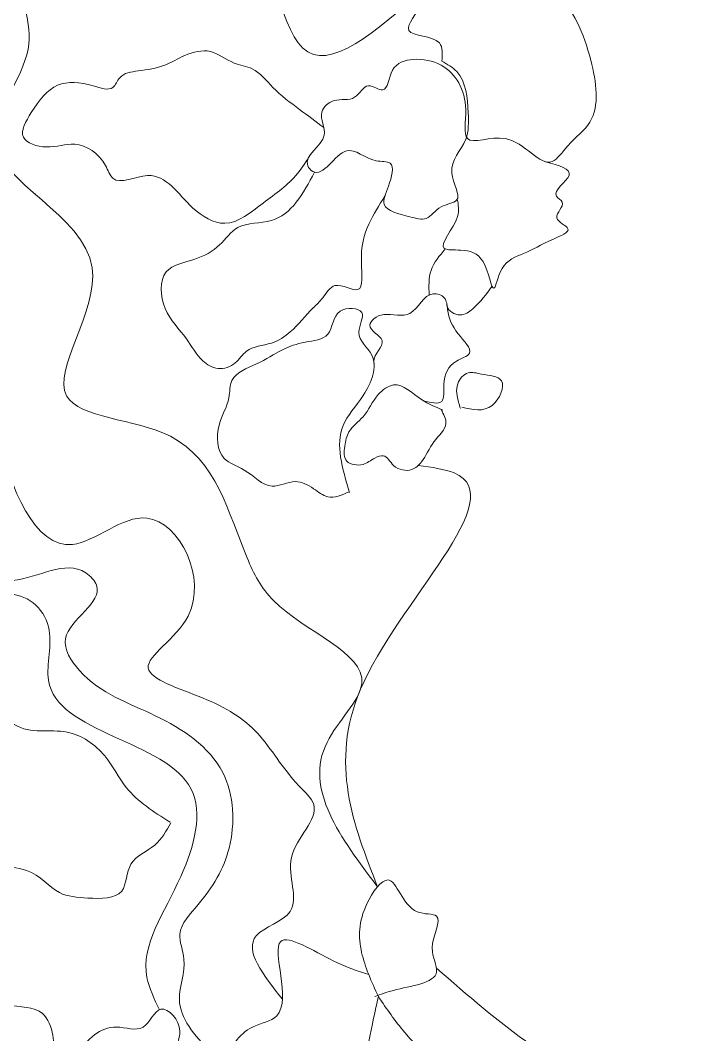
# Model space of a CAD drawing. Header units: inches. Extents: x 0 to 4169, y -2 to 2776.
# Drawn here: x 3534 to 4169, y 552 to 1501 of the extents above; entities that cross this region are included whole.
import ezdxf

# ---------------------------------------------------------------- set-up
doc = ezdxf.new("R2010")
doc.units = ezdxf.units.IN
doc.header["$MEASUREMENT"] = 0
doc.layers.add('ceco.net 442 Smith House site plan', color=9, linetype='Continuous', lineweight=15)

msp = doc.modelspace()

# ---------------------------------------------------------------- linework, layer by layer
at = {"layer": 'ceco.net 442 Smith House site plan'}
for points in [[(3867.8, 690.13), (3820.53, 825.14), (3853.11, 880.37), (3770.67, 957.54), (3745.78, 997.68), (3673.98, 1111.45), (3576.91, 1149.37), (3600.85, 1269.13), (3510.2, 1390.48), (3540.78, 1473.64), (3530.14, 1550.82), (3523.58, 1751.52), (3426.74, 1753.22), (3347.32, 1799.93)], [(3910.34, 1529.18), (3797.77, 1474.64), (3743.76, 1579.37), (3632.36, 1518.56), (3608.05, 1536.45)], [(3928, 1462.45), (3925.69, 1479.4), (3897.2, 1490.96), (3908.75, 1517.15), (3904.9, 1560.29), (3915.68, 1581.86), (3944.93, 1580.32), (3969.57, 1580.32), (3983.42, 1588.79), (4010.37, 1566.45), (4018.83, 1541.8), (4032.69, 1527.93), (4067.33, 1463.22), (4066.56, 1405.45), (4045.78, 1383.11), (4031.15, 1368.47), (3987.27, 1390.04), (3951.86, 1390.04), (3950.32, 1417), (3927.23, 1458.6), (3901.05, 1463.99), (3881.81, 1453.98), (3872.57, 1435.49), (3859.48, 1439.34), (3846.4, 1428.56), (3827.15, 1425.48), (3815.61, 1414.69), (3817.91, 1393.12), (3802.52, 1364.62), (3807.14, 1359.23), (3838.7, 1378.49), (3866.41, 1369.24), (3879.5, 1366.93), (3877.96, 1345.36), (3874.11, 1328.41), (3897.97, 1316.86), (3913.37, 1315.32), (3927.23, 1326.1), (3941.85, 1332.26), (3937.23, 1357.69), (3950.32, 1389.27), (3952.63, 1413.92), (3941.94, 1452.64), (3928, 1462.45)], [(3817.59, 1400.22), (3794.85, 1417.25), (3769.99, 1437.76), (3750.5, 1455.24), (3733.56, 1460.65), (3711.38, 1471.41), (3687.53, 1467.71), (3668.71, 1458.63), (3643.7, 1453.25), (3626.57, 1446.86), (3620.18, 1437.78), (3601.71, 1439.46), (3568.44, 1439.8), (3543.79, 1414.22), (3536.4, 1391.36), (3557.81, 1382.12), (3584.43, 1384.69), (3613.19, 1364.83), (3620.06, 1352.81), (3652.69, 1355.38), (3694.76, 1325.31), (3724.81, 1310.71), (3760.87, 1329.61), (3792.84, 1357.15), (3805.06, 1375.02)], [(4025.12, 1368.23), (4047.05, 1355.45), (4035.16, 1335.98), (4040.56, 1330.57), (4035.7, 1315.96), (4045.97, 1305.68), (4032.45, 1295.94), (4004.34, 1282.42), (3984.34, 1268.35), (3976.77, 1249.96), (3966.5, 1274.84), (3945.42, 1285.66), (3930.28, 1287.29), (3942.71, 1317.04), (3942.43, 1333.11)], [(4012.07, 0), (3989.93, 36.82), (3947.77, 79.49), (3906.63, 143.07), (3864.64, 190.76), (3846.31, 242.12), (3850.31, 266.46), (3855.64, 288.81), (3876.64, 325.49), (3926.3, 353.84), (3851.98, 389.19), (3764.96, 449.87), (3745.88, 484.54), (3730.48, 491.49), (3728.99, 513.07), (3711.52, 536.87), (3682.42, 584.97), (3686.64, 622.47), (3682.89, 645.9), (3699.93, 673.49), (3728.85, 726.07), (3722.95, 796.96), (3659.79, 850.12), (3589, 892.3), (3575.91, 922.38), (3604.94, 972.09), (3594.72, 983.75), (3526.26, 976.73), (3450.48, 1023.62), (3463.59, 1120.04), (3453.98, 1195.49), (3399.71, 1309.19), (3390.3, 1363.19)], [(3808.91, 1358.47), (3768.47, 1313.32), (3737.1, 1306.66), (3719.99, 1290.49), (3696.7, 1277.17), (3670.08, 1265.28), (3669.13, 1231.03), (3689.09, 1202.49), (3704.3, 1182.04), (3718.56, 1174.9), (3734.73, 1180.13), (3745.18, 1191.08), (3768.58, 1198.7), (3786.17, 1209.16), (3807.56, 1231.52), (3816.59, 1241.03), (3828, 1252.45), (3849.39, 1248.64), (3852.71, 1273.85), (3859.84, 1310.48), (3874.68, 1336.28)], [(3931.24, 1286.76), (3917.88, 1266.63), (3916.08, 1243.66)], [(3778.85, 584.85), (3754.37, 644.24), (3786.07, 667), (3787.19, 717.38), (3808.07, 767.01), (3794.28, 784.55), (3755.45, 833.62), (3703.98, 866.83), (3653.27, 894.82), (3690.56, 943.33), (3652, 1034.99), (3582.44, 1010.2), (3512.88, 1111.28), (3495.72, 1222.85), (3486.32, 1258.37)], [(3910.74, 1144.7), (3927.87, 1144.17), (3929.91, 1159.93), (3941.58, 1181.82), (3953.82, 1189.11), (3943.32, 1207.2), (3933.41, 1229.96), (3930.2, 1241.05), (3920, 1244.84), (3898.13, 1226.46), (3873.63, 1225.29), (3864.46, 1221.5), (3860.67, 1215.37), (3872.04, 1201.07), (3864.39, 1181.37), (3864.61, 1179.54)], [(3974.96, 1251.94), (3956.88, 1230.73), (3944.92, 1225.01), (3933, 1233.15), (3932.72, 1234.95)], [(3841.57, 1058.89), (3835.52, 1121.48), (3854.35, 1149.74), (3862.42, 1187.42), (3850.32, 1208.96), (3853.01, 1227.13), (3832.83, 1228.47), (3821.4, 1206.94), (3800.04, 1199.52), (3778.79, 1192.43), (3754.7, 1179.2), (3731.56, 1163.61), (3728.73, 1147.54), (3719.5, 1121.99), (3724.23, 1090.8), (3743.11, 1079.93), (3769.09, 1064.81), (3791, 1069.05), (3808, 1062.44), (3821.23, 1054.87), (3841.53, 1059.6)], [(3946.57, 1138.67), (3975.03, 1140.32), (3983.69, 1163.44), (3965.13, 1169.63), (3952.75, 1170.87), (3942.85, 1160.55), (3943.68, 1143.21), (3945.33, 1137.43)], [(3663.71, 575.04), (3652.08, 605.1), (3683.74, 699.78), (3693.45, 781.51), (3559.87, 883.34), (3559.87, 933.25), (3545.62, 955.66), (3436.48, 976.3), (3423.87, 1005.44), (3427.23, 1069.03), (3450.49, 1107), (3443.3, 1149.4), (3416.98, 1166.3)], [(3928.65, 1136.29), (3909.01, 1145.82), (3882.82, 1159.52), (3868.54, 1150.59), (3854.25, 1129.74), (3841.06, 1115.72), (3837.14, 1102.11), (3839, 1088.29), (3846, 1084.99), (3854.25, 1085.19), (3865.38, 1091.17), (3873.21, 1093.24), (3882.9, 1084.16), (3899.8, 1080.45), (3908.94, 1087.47), (3920.49, 1106.23), (3931.82, 1123.56), (3927.29, 1136.55)], [(3867.8, 690.13), (3851.69, 874.31), (3939.51, 1077.24), (3905.81, 1084.13)], [(3673.63, 750.67), (3632.72, 782.99), (3612.62, 812.44), (3577.45, 834.7), (3527.93, 841.89), (3506.4, 853.38), (3494.91, 840.45), (3495.63, 816.75), (3486.3, 803.1), (3499.22, 740.62), (3494.19, 716.91), (3539.41, 705.42), (3570.27, 684.59), (3596.83, 679.57), (3628.41, 686.03), (3637.02, 711.17), (3659.27, 729.12), (3674.35, 749.95)], [(3868.59, 587.4), (3852.91, 628.71), (3857.86, 674.15), (3877.68, 696.46), (3904.92, 666.71), (3923.09, 662.58), (3918.96, 632.84), (3923.09, 610.53), (3882.63, 593.18), (3865.29, 587.4)], [(3723.15, 526.37), (3750.75, 558.82), (3773.44, 569.41), (3777.22, 639.03), (3826.37, 620.87), (3859.56, 607.97)], [(4169.28, 457.33), (4012.09, 541.79), (3922.97, 613.93)], [(3646.1, 0), (3594.3, 32.81), (3537.61, 116.88), (3488.26, 164.64), (3534.75, 222.18), (3539.65, 268.3), (3512.73, 304.63), (3459.47, 335.38), (3392.82, 334.16), (3273.39, 492.95), (3209.35, 606.5)], [(3439.65, 483.7), (3496.47, 472.02), (3543.65, 456.28), (3563.94, 467.45), (3564.45, 512.63), (3563.94, 551.22), (3554.3, 571.53), (3520.82, 579.65), (3499.51, 581.68), (3486.83, 570), (3465.01, 564.93), (3440.15, 574.06), (3415.3, 562.39), (3412.76, 552.23), (3425.44, 540.05), (3436.1, 505.02), (3441.68, 481.67)], [(3868.59, 587.4), (3862.66, 560.33), (3855.86, 524.77)], [(4169.28, 117.7), (4000.71, 300.2), (3977.67, 459.65), (3893.21, 553.78), (3868.59, 587.4)], [(3592.1, 474.38), (3588.91, 534.52), (3623.43, 558.83), (3648.36, 558.83), (3664.99, 575.47), (3682.89, 554.99), (3680.97, 535.16), (3690.56, 525.56), (3685.45, 498.05), (3689.92, 487.18), (3672.66, 467.98), (3650.92, 469.9), (3633.02, 455.19), (3612.56, 444.95), (3588.91, 452.63), (3594.02, 475.02)]]:
    msp.add_spline(points, degree=3, dxfattribs=at)
msp.add_open_spline([(3166.64, 578.25), (3174.71, 569.92), (3206.53, 537.06), (3220.61, 463.37), (3279.12, 409.83), (3331.46, 340.78), (3399.08, 302.72), (3462.85, 264.57), (3461.67, 206.01), (3366.52, 229.61), (3404.36, 150.56), (3437.72, 102.67), (3519.17, 97.11), (3550.5, 31.35), (3580.19, 6.45), (3588.39, 0)], degree=3, knots=[0, 0, 0, 0, 9.723144, 38.331958, 59.003828, 75.466527, 110.7513, 125.878824, 132.728408, 151.577661, 169.858126, 179.900298, 203.673003, 227.596079, 236.397774, 236.397774, 236.397774, 236.397774], dxfattribs=at)

doc.saveas('drawing.dxf')
